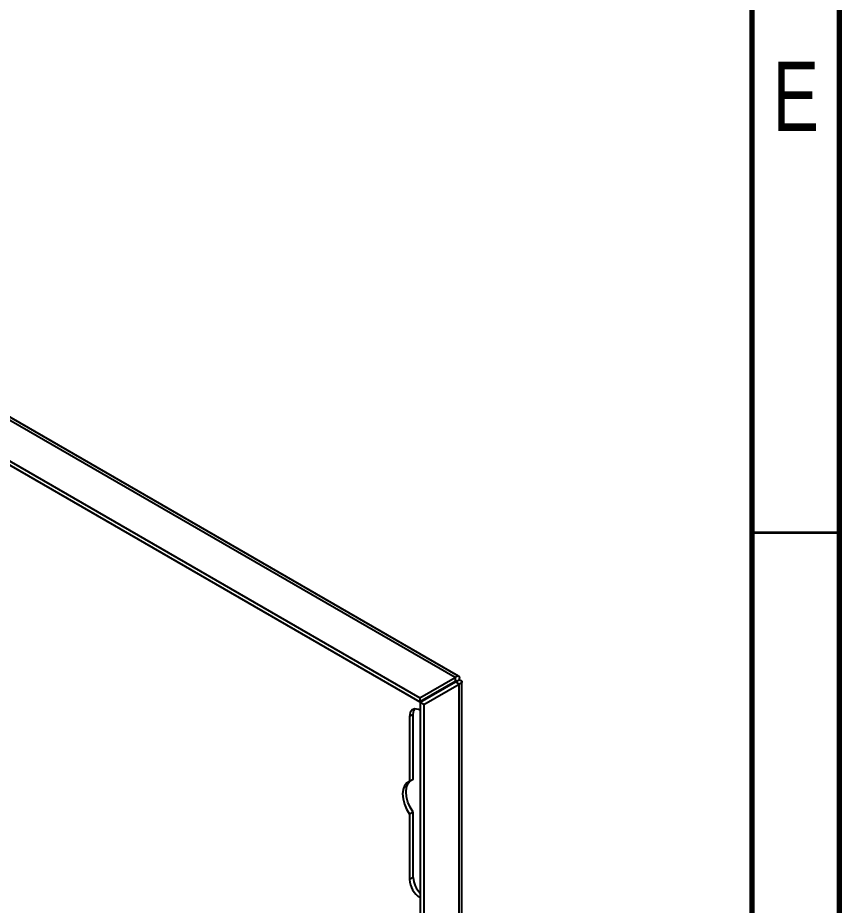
# Model space of a CAD drawing. Header units: millimetres. Extents: x 15 to 415, y 5 to 292.
# Drawn here: x 368 to 415, y 177.2 to 228 of the extents above; entities that cross this region are included whole.
import ezdxf

# ---------------------------------------------------------------- set-up
doc = ezdxf.new("R2010")
doc.units = ezdxf.units.MM
doc.styles.add('SLDTEXTSTYLE0', font='TXT', dxfattribs={"width": 0.75})

msp = doc.modelspace()

# ---------------------------------------------------------------- linework, layer by layer
at = {"color": 7, "linetype": 'Continuous', "lineweight": 70}
for p, q in [((415, 292), (415, 5)), ((410, 287), (410, 10))]:
    msp.add_line(p, q, dxfattribs=at)
at = {"color": 7, "linetype": 'Continuous', "lineweight": 25}
for p, q in [((393.0296, 190.1941), (292.4469, 248.2592)), ((393.2214, 190.2765), (292.8265, 248.2333)), ((290.4266, 247.0929), (391.0093, 189.0278)), ((290.4266, 246.8596), (391.0093, 188.7945)), ((391.0093, 189.0278), (393.0296, 190.1941)), ((393.0296, 190.1941), (393.0296, 189.9608)), ((393.0439, 189.9525), (393.2459, 190.0691)), ((393.0296, 189.9608), (391.0093, 188.7945)), ((393.0439, 189.936), (391.0235, 188.7697)), ((391.2256, 188.6531), (393.2459, 189.8194)), ((393.2459, 189.8194), (393.0439, 189.936)), ((393.2459, 97), (393.2459, 189.8194)), ((393.4133, 97.3417), (393.4133, 189.9443)), ((391.0093, 189.0278), (391.0093, 188.7945)), ((391.2256, 188.6531), (391.0235, 188.7697)), ((391.0235, 188.7697), (391.0235, 95.9504)), ((391.2256, 188.6531), (391.2256, 95.8337)), ((390.6195, 188.0858), (390.4175, 187.9692)), ((390.4175, 187.9692), (390.4175, 184.2365)), ((390.6195, 184.3531), (390.6195, 188.0858)), ((390.6195, 184.3531), (390.4175, 184.2365)), ((390.6195, 182.4867), (390.4175, 182.3701)), ((390.4175, 182.3701), (390.4175, 178.6373)), ((390.6195, 178.754), (390.6195, 182.4867)), ((390.6195, 178.754), (390.4175, 178.6373))]:
    msp.add_line(p, q, dxfattribs=at)
at = {"color": 7, "linetype": 'Continuous', "lineweight": 35}
msp.add_line((410, 198.5), (415, 198.5), dxfattribs=at)
at = {"color": 8, "linetype": 'Continuous', "lineweight": 25}
for p, q in [((393.0295, 189.9608), (393.0439, 189.9525)), ((393.0439, 189.9525), (393.0439, 189.936))]:
    msp.add_line(p, q, dxfattribs=at)
at = {"color": 7, "linetype": 'Continuous', "lineweight": 25, "flags": 128}
for points in [[(391.0235, 188.3192), (390.9183, 188.3693), (390.7205, 188.4004), (390.5593, 188.3372), (390.454, 188.1875), (390.4175, 187.9692)], [(390.6195, 188.0858), (390.656, 188.3041), (390.7081, 188.3991)], [(390.4175, 184.2365), (390.248, 184.1485), (390.12, 183.9966), (390.0404, 183.7889), (390.0134, 183.5365), (390.0404, 183.2529), (390.12, 182.9533), (390.248, 182.6537), (390.4175, 182.3701)], [(390.6195, 182.4867), (390.45, 182.7703), (390.3221, 183.0699), (390.2424, 183.3696), (390.2154, 183.6532), (390.2424, 183.9056), (390.3221, 184.1133), (390.4176, 184.2365)]]:
    msp.add_lwpolyline(points, dxfattribs=at)
at = {"color": 7, "linetype": 'Continuous', "lineweight": 25}
for centre, radius, start, end in [((391.711, 178.6843), 1.2944, 182.07995, 237.92005), ((391.9652, 178.8248), 1.3476, 183.01422, 225.67102)]:
    msp.add_arc(centre, radius, start, end, dxfattribs=at)
for points, knots in [([(393.0296, 190.1941), (393.0629, 190.2239), (393.1297, 190.2836), (393.2125, 190.2926), (393.262, 190.2422), (393.2683, 190.1562), (393.2513, 190.0901), (393.2459, 190.0691)], [0, 0, 0, 0, 0.2239169, 0.4478675, 0.6718183, 0.8957688, 1, 1, 1, 1]), ([(393.0296, 189.9608), (393.0417, 189.9837), (393.0647, 190.027), (393.083, 190.0338), (393.0796, 190.0076), (393.0552, 189.9701), (393.0439, 189.9525)], [0, 0, 0, 0, 0.2803076, 0.5302368, 0.7800918, 1, 1, 1, 1])]:
    msp.add_open_spline(points, degree=3, knots=knots, dxfattribs=at)
for points in [[(393.2459, 190.0691), (393.2928, 190.0531), (393.3865, 190.0211), (393.4266, 189.9443), (393.3865, 189.8674), (393.2928, 189.8354), (393.2459, 189.8194)], [(393.0439, 189.9525), (393.0673, 189.9535), (393.1142, 189.9556), (393.1342, 189.9443), (393.1142, 189.9329), (393.0673, 189.935), (393.0439, 189.936)]]:
    msp.add_open_spline(points, degree=3, dxfattribs=at)

# ---------------------------------------------------------------- texts
at = {"color": 7, "linetype": 'Continuous', "lineweight": 0, "insert": (412.5078, 225.4493), "char_height": 3.9688, "attachment_point": 2, "style": 'SLDTEXTSTYLE0'}
msp.add_mtext('E', dxfattribs=at)

doc.saveas('drawing.dxf')
